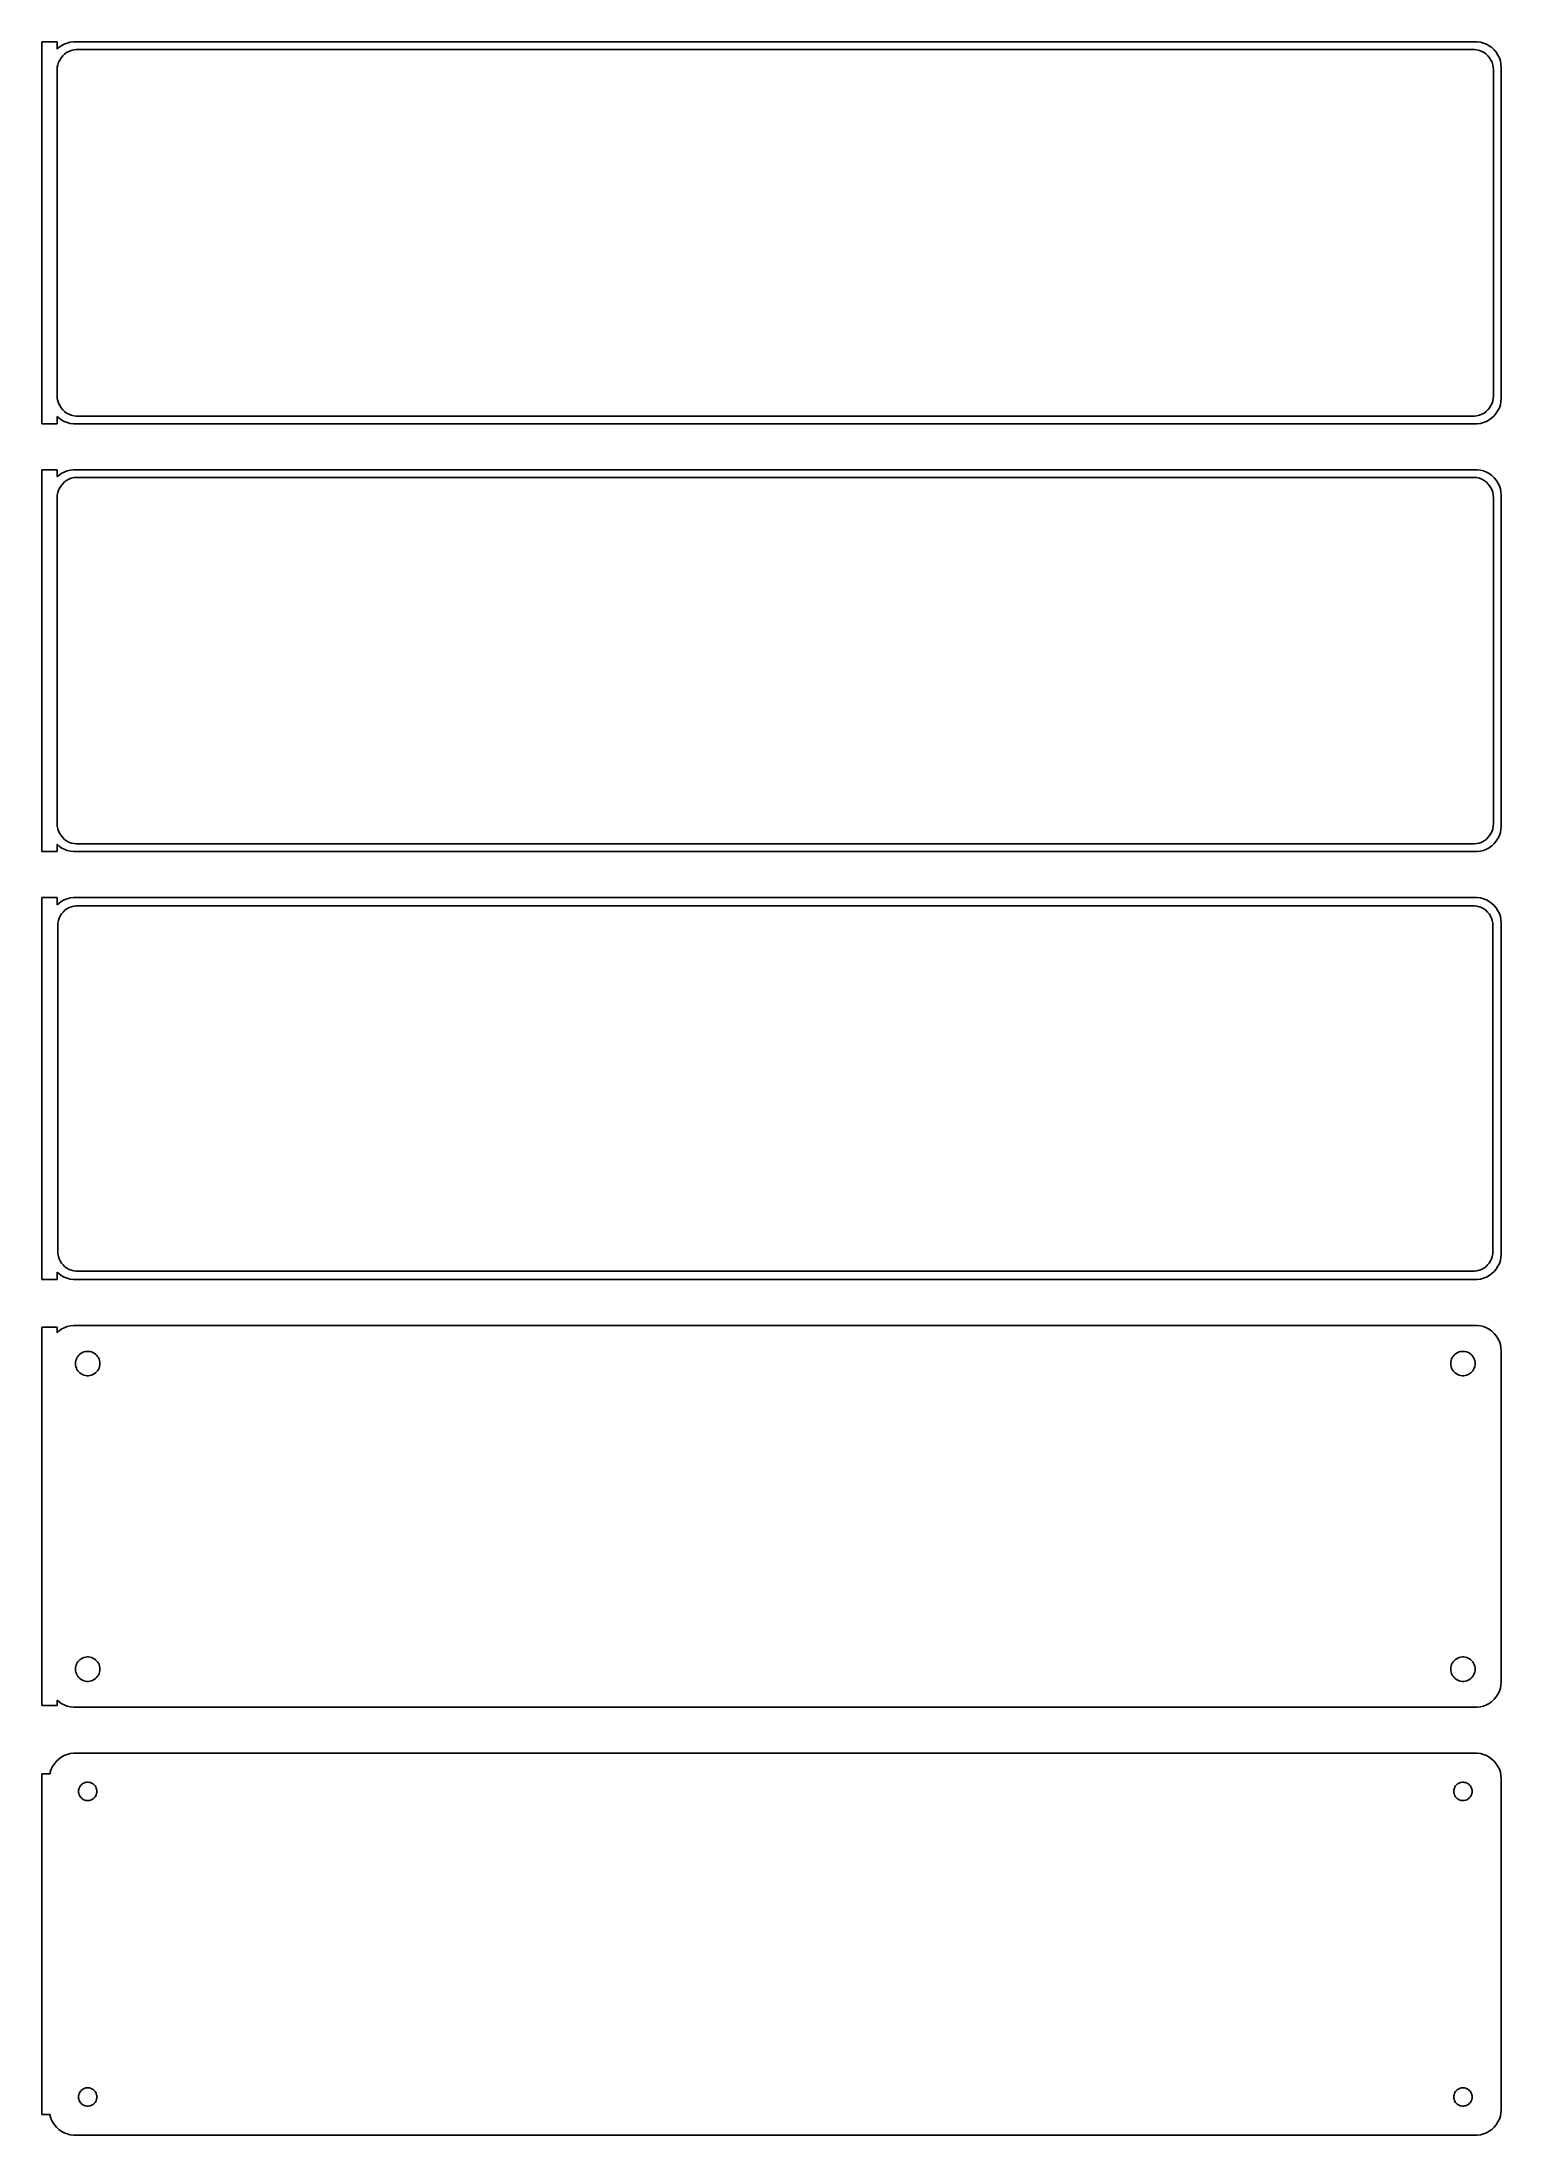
# Model space of a CAD drawing. Header units: metres. Extents: x -144 to 142, y 299 to 709.
import ezdxf

# ---------------------------------------------------------------- set-up
doc = ezdxf.new("R2010")
doc.units = ezdxf.units.M

msp = doc.modelspace()

# ---------------------------------------------------------------- linework, layer by layer
for p, q in [((-141, 709.49), (-144, 709.49)), ((-144, 709.49), (-144, 634.51)), ((-141, 708.059), (-141, 709.49)), ((-140.687, 708.353), (-141, 708.059)), ((-140.179, 708.722), (-140.687, 708.353)), ((-139.629, 709.024), (-140.179, 708.722)), ((-139.916, 706.738), (-139.55, 707.082)), ((-139.045, 709.255), (-139.629, 709.024)), ((-139.55, 707.082), (-139.143, 707.377)), ((-139.143, 707.377), (-138.703, 707.619)), ((-138.437, 709.411), (-139.045, 709.255)), ((-138.703, 707.619), (-138.236, 707.804)), ((-137.814, 709.49), (-138.437, 709.411)), ((-138.236, 707.804), (-137.75, 707.929)), ((137.814, 709.49), (-137.814, 709.49)), ((-137.75, 707.929), (-137.251, 707.992)), ((-137.251, 707.992), (137.251, 707.992)), ((137.251, 707.992), (137.75, 707.929)), ((137.75, 707.929), (138.236, 707.804)), ((138.437, 709.411), (137.814, 709.49)), ((138.236, 707.804), (138.703, 707.619)), ((139.045, 709.255), (138.437, 709.411)), ((138.703, 707.619), (139.143, 707.377)), ((139.629, 709.024), (139.045, 709.255)), ((139.143, 707.377), (139.55, 707.082)), ((139.55, 707.082), (139.916, 706.738)), ((140.179, 708.722), (139.629, 709.024)), ((140.687, 708.353), (140.179, 708.722)), ((141.145, 707.923), (140.687, 708.353)), ((141.545, 707.439), (141.145, 707.923)), ((141.882, 706.909), (141.545, 707.439)), ((142.149, 706.341), (141.882, 706.909)), ((-141, 704), (-140.968, 704.501)), ((-141, 640), (-141, 704)), ((-140.968, 704.501), (-140.874, 704.995)), ((-140.874, 704.995), (-140.719, 705.472)), ((-140.719, 705.472), (-140.505, 705.927)), ((-140.505, 705.927), (-140.236, 706.351)), ((-140.236, 706.351), (-139.916, 706.738)), ((139.916, 706.738), (140.236, 706.351)), ((140.236, 706.351), (140.505, 705.927)), ((140.505, 705.927), (140.719, 705.472)), ((140.719, 705.472), (140.874, 704.995)), ((140.874, 704.995), (140.968, 704.501)), ((140.968, 704.501), (141, 704)), ((141, 704), (141, 640)), ((142.343, 705.743), (142.149, 706.341)), ((142.461, 705.127), (142.343, 705.743)), ((142.5, 704.5), (142.461, 705.127)), ((142.5, 639.5), (142.5, 704.5)), ((-140.968, 639.499), (-141, 640)), ((-140.874, 639.005), (-140.968, 639.499)), ((-140.719, 638.528), (-140.874, 639.005)), ((-140.505, 638.073), (-140.719, 638.528)), ((-140.236, 637.649), (-140.505, 638.073)), ((-139.916, 637.262), (-140.236, 637.649)), ((-139.55, 636.918), (-139.916, 637.262)), ((139.916, 637.262), (139.55, 636.918)), ((140.236, 637.649), (139.916, 637.262)), ((140.505, 638.073), (140.236, 637.649)), ((140.719, 638.528), (140.505, 638.073)), ((140.874, 639.005), (140.719, 638.528)), ((140.968, 639.499), (140.874, 639.005)), ((141, 640), (140.968, 639.499)), ((141.545, 636.561), (141.882, 637.091)), ((141.882, 637.091), (142.149, 637.659)), ((142.149, 637.659), (142.343, 638.257)), ((142.343, 638.257), (142.461, 638.873)), ((142.461, 638.873), (142.5, 639.5)), ((-144, 634.51), (-141, 634.51)), ((-141, 635.941), (-140.687, 635.647)), ((-141, 634.51), (-141, 635.941)), ((-140.687, 635.647), (-140.179, 635.278)), ((-140.179, 635.278), (-139.629, 634.976)), ((-139.629, 634.976), (-139.045, 634.745)), ((-139.143, 636.623), (-139.55, 636.918)), ((-138.703, 636.381), (-139.143, 636.623)), ((-139.045, 634.745), (-138.437, 634.589)), ((-138.236, 636.196), (-138.703, 636.381)), ((-138.437, 634.589), (-137.814, 634.51)), ((-137.75, 636.071), (-138.236, 636.196)), ((-137.814, 634.51), (137.814, 634.51)), ((-137.251, 636.008), (-137.75, 636.071)), ((137.251, 636.008), (-137.251, 636.008)), ((137.75, 636.071), (137.251, 636.008)), ((138.236, 636.196), (137.75, 636.071)), ((137.814, 634.51), (138.437, 634.589)), ((138.703, 636.381), (138.236, 636.196)), ((138.437, 634.589), (139.045, 634.745)), ((139.143, 636.623), (138.703, 636.381)), ((139.045, 634.745), (139.629, 634.976)), ((139.55, 636.918), (139.143, 636.623)), ((139.629, 634.976), (140.179, 635.278)), ((140.179, 635.278), (140.687, 635.647)), ((140.687, 635.647), (141.145, 636.077)), ((141.145, 636.077), (141.545, 636.561)), ((-141, 625.49), (-144, 625.49)), ((-144, 625.49), (-144, 550.51)), ((-141, 624.059), (-141, 625.49)), ((-140.179, 624.722), (-140.687, 624.353)), ((-139.629, 625.024), (-140.179, 624.722)), ((-139.045, 625.255), (-139.629, 625.024)), ((-138.437, 625.411), (-139.045, 625.255)), ((-137.814, 625.49), (-138.437, 625.411)), ((137.814, 625.49), (-137.814, 625.49)), ((138.437, 625.411), (137.814, 625.49)), ((139.045, 625.255), (138.437, 625.411)), ((139.629, 625.024), (139.045, 625.255)), ((140.179, 624.722), (139.629, 625.024)), ((140.687, 624.353), (140.179, 624.722)), ((-140.687, 624.353), (-141, 624.059)), ((-140.968, 620.501), (-140.874, 620.995)), ((-140.874, 620.995), (-140.719, 621.472)), ((-140.719, 621.472), (-140.505, 621.927)), ((-140.505, 621.927), (-140.236, 622.351)), ((-140.236, 622.351), (-139.916, 622.738)), ((-139.916, 622.738), (-139.55, 623.082)), ((-139.55, 623.082), (-139.143, 623.377)), ((-139.143, 623.377), (-138.703, 623.619)), ((-138.703, 623.619), (-138.236, 623.804)), ((-138.236, 623.804), (-137.75, 623.929)), ((-137.75, 623.929), (-137.251, 623.992)), ((-137.251, 623.992), (137.251, 623.992)), ((137.251, 623.992), (137.75, 623.929)), ((137.75, 623.929), (138.236, 623.804)), ((138.236, 623.804), (138.703, 623.619)), ((138.703, 623.619), (139.143, 623.377)), ((139.143, 623.377), (139.55, 623.082)), ((139.55, 623.082), (139.916, 622.738)), ((139.916, 622.738), (140.236, 622.351)), ((140.236, 622.351), (140.505, 621.927)), ((140.505, 621.927), (140.719, 621.472)), ((141.145, 623.923), (140.687, 624.353)), ((140.719, 621.472), (140.874, 620.995)), ((140.874, 620.995), (140.968, 620.501)), ((141.545, 623.439), (141.145, 623.923)), ((141.882, 622.909), (141.545, 623.439)), ((142.149, 622.341), (141.882, 622.909)), ((142.343, 621.743), (142.149, 622.341)), ((142.461, 621.127), (142.343, 621.743)), ((142.5, 620.5), (142.461, 621.127)), ((-141, 620), (-140.968, 620.501)), ((-141, 556), (-141, 620)), ((140.968, 620.501), (141, 620)), ((141, 620), (141, 556)), ((142.5, 555.5), (142.5, 620.5)), ((-140.968, 555.499), (-141, 556)), ((-140.874, 555.005), (-140.968, 555.499)), ((-140.719, 554.528), (-140.874, 555.005)), ((140.874, 555.005), (140.719, 554.528)), ((140.968, 555.499), (140.874, 555.005)), ((141, 556), (140.968, 555.499)), ((142.343, 554.257), (142.461, 554.873)), ((142.461, 554.873), (142.5, 555.5)), ((-141, 551.941), (-140.687, 551.647)), ((-141, 550.51), (-141, 551.941)), ((-140.505, 554.073), (-140.719, 554.528)), ((-140.687, 551.647), (-140.179, 551.278)), ((-140.236, 553.649), (-140.505, 554.073)), ((-139.916, 553.262), (-140.236, 553.649)), ((-140.179, 551.278), (-139.629, 550.976)), ((-139.55, 552.918), (-139.916, 553.262)), ((-139.629, 550.976), (-139.045, 550.745)), ((-139.143, 552.623), (-139.55, 552.918)), ((-138.703, 552.381), (-139.143, 552.623)), ((-139.045, 550.745), (-138.437, 550.589)), ((-138.236, 552.196), (-138.703, 552.381)), ((-137.75, 552.071), (-138.236, 552.196)), ((-137.251, 552.008), (-137.75, 552.071)), ((137.251, 552.008), (-137.251, 552.008)), ((137.75, 552.071), (137.251, 552.008)), ((138.236, 552.196), (137.75, 552.071)), ((138.703, 552.381), (138.236, 552.196)), ((138.437, 550.589), (139.045, 550.745)), ((139.143, 552.623), (138.703, 552.381)), ((139.045, 550.745), (139.629, 550.976)), ((139.55, 552.918), (139.143, 552.623)), ((139.916, 553.262), (139.55, 552.918)), ((139.629, 550.976), (140.179, 551.278)), ((140.236, 553.649), (139.916, 553.262)), ((140.179, 551.278), (140.687, 551.647)), ((140.505, 554.073), (140.236, 553.649)), ((140.719, 554.528), (140.505, 554.073)), ((140.687, 551.647), (141.145, 552.077)), ((141.145, 552.077), (141.545, 552.561)), ((141.545, 552.561), (141.882, 553.091)), ((141.882, 553.091), (142.149, 553.659)), ((142.149, 553.659), (142.343, 554.257)), ((-144, 550.51), (-141, 550.51)), ((-138.437, 550.589), (-137.814, 550.51)), ((-137.814, 550.51), (137.814, 550.51)), ((137.814, 550.51), (138.437, 550.589)), ((-141, 541.49), (-144, 541.49)), ((-144, 541.49), (-144, 466.51)), ((-141, 540.059), (-141, 541.49)), ((-140.687, 540.353), (-141, 540.059)), ((-140.179, 540.722), (-140.687, 540.353)), ((-139.629, 541.024), (-140.179, 540.722)), ((-140.133, 538.276), (-139.823, 538.651)), ((-139.823, 538.651), (-139.469, 538.984)), ((-139.045, 541.255), (-139.629, 541.024)), ((-139.469, 538.984), (-139.075, 539.27)), ((-139.075, 539.27), (-138.649, 539.504)), ((-138.437, 541.411), (-139.045, 541.255)), ((-138.649, 539.504), (-138.197, 539.683)), ((-137.814, 541.49), (-138.437, 541.411)), ((-138.197, 539.683), (-137.726, 539.804)), ((137.814, 541.49), (-137.814, 541.49)), ((-137.726, 539.804), (-137.243, 539.865)), ((-137.243, 539.865), (137.243, 539.865)), ((137.243, 539.865), (137.726, 539.804)), ((137.726, 539.804), (138.197, 539.683)), ((138.437, 541.411), (137.814, 541.49)), ((138.197, 539.683), (138.649, 539.504)), ((139.045, 541.255), (138.437, 541.411)), ((138.649, 539.504), (139.075, 539.27)), ((139.629, 541.024), (139.045, 541.255)), ((139.075, 539.27), (139.469, 538.984)), ((139.469, 538.984), (139.823, 538.651)), ((140.179, 540.722), (139.629, 541.024)), ((139.823, 538.651), (140.133, 538.276)), ((140.687, 540.353), (140.179, 540.722)), ((141.145, 539.923), (140.687, 540.353)), ((141.545, 539.439), (141.145, 539.923)), ((141.882, 538.909), (141.545, 539.439)), ((142.149, 538.341), (141.882, 538.909)), ((-140.873, 536), (-140.842, 536.485)), ((-140.873, 472), (-140.873, 536)), ((-140.842, 536.485), (-140.751, 536.963)), ((-140.751, 536.963), (-140.601, 537.426)), ((-140.601, 537.426), (-140.394, 537.866)), ((-140.394, 537.866), (-140.133, 538.276)), ((140.133, 538.276), (140.394, 537.866)), ((140.394, 537.866), (140.601, 537.426)), ((140.601, 537.426), (140.751, 536.963)), ((140.751, 536.963), (140.842, 536.485)), ((140.842, 536.485), (140.873, 536)), ((140.873, 536), (140.873, 472)), ((142.343, 537.743), (142.149, 538.341)), ((142.461, 537.127), (142.343, 537.743)), ((142.5, 536.5), (142.461, 537.127)), ((142.5, 471.5), (142.5, 536.5)), ((-140.842, 471.515), (-140.873, 472)), ((-140.751, 471.037), (-140.842, 471.515)), ((-140.601, 470.574), (-140.751, 471.037)), ((-140.394, 470.134), (-140.601, 470.574)), ((-140.133, 469.724), (-140.394, 470.134)), ((-139.823, 469.349), (-140.133, 469.724)), ((-139.469, 469.016), (-139.823, 469.349)), ((-139.075, 468.73), (-139.469, 469.016)), ((-138.649, 468.496), (-139.075, 468.73)), ((139.075, 468.73), (138.649, 468.496)), ((139.469, 469.016), (139.075, 468.73)), ((139.823, 469.349), (139.469, 469.016)), ((140.133, 469.724), (139.823, 469.349)), ((140.394, 470.134), (140.133, 469.724)), ((140.601, 470.574), (140.394, 470.134)), ((140.751, 471.037), (140.601, 470.574)), ((140.842, 471.515), (140.751, 471.037)), ((140.873, 472), (140.842, 471.515)), ((141.145, 468.077), (141.545, 468.561)), ((141.545, 468.561), (141.882, 469.091)), ((141.882, 469.091), (142.149, 469.659)), ((142.149, 469.659), (142.343, 470.257)), ((142.343, 470.257), (142.461, 470.873)), ((142.461, 470.873), (142.5, 471.5)), ((-144, 466.51), (-141, 466.51)), ((-141, 467.941), (-140.687, 467.647)), ((-141, 466.51), (-141, 467.941)), ((-140.687, 467.647), (-140.179, 467.278)), ((-140.179, 467.278), (-139.629, 466.976)), ((-139.629, 466.976), (-139.045, 466.745)), ((-139.045, 466.745), (-138.437, 466.589)), ((-138.197, 468.317), (-138.649, 468.496)), ((-138.437, 466.589), (-137.814, 466.51)), ((-137.726, 468.196), (-138.197, 468.317)), ((-137.814, 466.51), (137.814, 466.51)), ((-137.243, 468.135), (-137.726, 468.196)), ((137.243, 468.135), (-137.243, 468.135)), ((137.726, 468.196), (137.243, 468.135)), ((138.197, 468.317), (137.726, 468.196)), ((137.814, 466.51), (138.437, 466.589)), ((138.649, 468.496), (138.197, 468.317)), ((138.437, 466.589), (139.045, 466.745)), ((139.045, 466.745), (139.629, 466.976)), ((139.629, 466.976), (140.179, 467.278)), ((140.179, 467.278), (140.687, 467.647)), ((140.687, 467.647), (141.145, 468.077)), ((-141, 457.115), (-144, 457.115)), ((-144, 457.115), (-144, 382.885)), ((-141, 456.059), (-141, 457.115)), ((-140.687, 456.353), (-141, 456.059)), ((-140.179, 456.722), (-140.687, 456.353)), ((-139.629, 457.024), (-140.179, 456.722)), ((-139.045, 457.255), (-139.629, 457.024)), ((-138.437, 457.411), (-139.045, 457.255)), ((-137.814, 457.49), (-138.437, 457.411)), ((137.814, 457.49), (-137.814, 457.49)), ((138.437, 457.411), (137.814, 457.49)), ((139.045, 457.255), (138.437, 457.411)), ((139.629, 457.024), (139.045, 457.255)), ((140.179, 456.722), (139.629, 457.024)), ((140.687, 456.353), (140.179, 456.722)), ((141.145, 455.923), (140.687, 456.353)), ((-136.286, 452.026), (-136.022, 452.172)), ((-136.022, 452.172), (-135.742, 452.283)), ((-135.742, 452.283), (-135.45, 452.357)), ((-135.45, 452.357), (-135.151, 452.395)), ((-135.151, 452.395), (-134.849, 452.395)), ((-134.849, 452.395), (-134.55, 452.357)), ((-134.55, 452.357), (-134.258, 452.283)), ((-134.258, 452.283), (-133.978, 452.172)), ((-133.978, 452.172), (-133.714, 452.026)), ((133.714, 452.026), (133.978, 452.172)), ((133.978, 452.172), (134.258, 452.283)), ((134.258, 452.283), (134.55, 452.357)), ((134.55, 452.357), (134.849, 452.395)), ((134.849, 452.395), (135.151, 452.395)), ((135.151, 452.395), (135.45, 452.357)), ((135.45, 452.357), (135.742, 452.283)), ((135.742, 452.283), (136.022, 452.172)), ((136.022, 452.172), (136.286, 452.026)), ((141.545, 455.439), (141.145, 455.923)), ((141.882, 454.909), (141.545, 455.439)), ((142.149, 454.341), (141.882, 454.909)), ((142.343, 453.743), (142.149, 454.341)), ((142.461, 453.127), (142.343, 453.743)), ((142.5, 452.5), (142.461, 453.127)), ((142.5, 387.5), (142.5, 452.5)), ((-137.4, 450), (-137.381, 450.301)), ((-137.381, 449.699), (-137.4, 450)), ((-137.381, 450.301), (-137.325, 450.597)), ((-137.325, 449.403), (-137.381, 449.699)), ((-137.325, 450.597), (-137.231, 450.883)), ((-137.231, 449.117), (-137.325, 449.403)), ((-137.231, 450.883), (-137.103, 451.156)), ((-137.103, 448.844), (-137.231, 449.117)), ((-137.103, 451.156), (-136.942, 451.411)), ((-136.942, 448.589), (-137.103, 448.844)), ((-136.942, 451.411), (-136.75, 451.643)), ((-136.75, 448.357), (-136.942, 448.589)), ((-136.75, 451.643), (-136.53, 451.849)), ((-136.53, 448.151), (-136.75, 448.357)), ((-136.53, 451.849), (-136.286, 452.026)), ((-136.286, 447.974), (-136.53, 448.151)), ((-136.022, 447.828), (-136.286, 447.974)), ((-133.714, 447.974), (-133.978, 447.828)), ((-133.714, 452.026), (-133.47, 451.849)), ((-133.47, 448.151), (-133.714, 447.974)), ((-133.47, 451.849), (-133.25, 451.643)), ((-133.25, 448.357), (-133.47, 448.151)), ((-133.25, 451.643), (-133.058, 451.411)), ((-133.058, 448.589), (-133.25, 448.357)), ((-133.058, 451.411), (-132.897, 451.156)), ((-132.897, 448.844), (-133.058, 448.589)), ((-132.897, 451.156), (-132.769, 450.883)), ((-132.769, 449.117), (-132.897, 448.844)), ((-132.769, 450.883), (-132.675, 450.597)), ((-132.675, 449.403), (-132.769, 449.117)), ((-132.675, 450.597), (-132.619, 450.301)), ((-132.619, 449.699), (-132.675, 449.403)), ((-132.619, 450.301), (-132.6, 450)), ((-132.6, 450), (-132.619, 449.699)), ((132.6, 450), (132.619, 450.301)), ((132.619, 449.699), (132.6, 450)), ((132.619, 450.301), (132.675, 450.597)), ((132.675, 449.403), (132.619, 449.699)), ((132.675, 450.597), (132.769, 450.883)), ((132.769, 449.117), (132.675, 449.403)), ((132.769, 450.883), (132.897, 451.156)), ((132.897, 448.844), (132.769, 449.117)), ((132.897, 451.156), (133.058, 451.411)), ((133.058, 448.589), (132.897, 448.844)), ((133.058, 451.411), (133.25, 451.643)), ((133.25, 448.357), (133.058, 448.589)), ((133.25, 451.643), (133.47, 451.849)), ((133.47, 448.151), (133.25, 448.357)), ((133.47, 451.849), (133.714, 452.026)), ((133.714, 447.974), (133.47, 448.151)), ((133.978, 447.828), (133.714, 447.974)), ((136.286, 447.974), (136.022, 447.828)), ((136.286, 452.026), (136.53, 451.849)), ((136.53, 448.151), (136.286, 447.974)), ((136.53, 451.849), (136.75, 451.643)), ((136.75, 448.357), (136.53, 448.151)), ((136.75, 451.643), (136.942, 451.411)), ((136.942, 448.589), (136.75, 448.357)), ((136.942, 451.411), (137.103, 451.156)), ((137.103, 448.844), (136.942, 448.589)), ((137.103, 451.156), (137.231, 450.883)), ((137.231, 449.117), (137.103, 448.844)), ((137.231, 450.883), (137.325, 450.597)), ((137.325, 449.403), (137.231, 449.117)), ((137.325, 450.597), (137.381, 450.301)), ((137.381, 449.699), (137.325, 449.403)), ((137.381, 450.301), (137.4, 450)), ((137.4, 450), (137.381, 449.699)), ((-135.742, 447.717), (-136.022, 447.828)), ((-135.45, 447.643), (-135.742, 447.717)), ((-135.151, 447.605), (-135.45, 447.643)), ((-134.849, 447.605), (-135.151, 447.605)), ((-134.55, 447.643), (-134.849, 447.605)), ((-134.258, 447.717), (-134.55, 447.643)), ((-133.978, 447.828), (-134.258, 447.717)), ((134.258, 447.717), (133.978, 447.828)), ((134.55, 447.643), (134.258, 447.717)), ((134.849, 447.605), (134.55, 447.643)), ((135.151, 447.605), (134.849, 447.605)), ((135.45, 447.643), (135.151, 447.605)), ((135.742, 447.717), (135.45, 447.643)), ((136.022, 447.828), (135.742, 447.717)), ((-137.381, 390.301), (-137.325, 390.597)), ((-137.325, 390.597), (-137.231, 390.883)), ((-137.231, 390.883), (-137.103, 391.156)), ((-137.103, 391.156), (-136.942, 391.411)), ((-136.942, 391.411), (-136.75, 391.643)), ((-136.75, 391.643), (-136.53, 391.849)), ((-136.53, 391.849), (-136.286, 392.026)), ((-136.286, 392.026), (-136.022, 392.172)), ((-136.022, 392.172), (-135.742, 392.283)), ((-135.742, 392.283), (-135.45, 392.357)), ((-135.45, 392.357), (-135.151, 392.395)), ((-135.151, 392.395), (-134.849, 392.395)), ((-134.849, 392.395), (-134.55, 392.357)), ((-134.55, 392.357), (-134.258, 392.283)), ((-134.258, 392.283), (-133.978, 392.172)), ((-133.978, 392.172), (-133.714, 392.026)), ((-133.714, 392.026), (-133.47, 391.849)), ((-133.47, 391.849), (-133.25, 391.643)), ((-133.25, 391.643), (-133.058, 391.411)), ((-133.058, 391.411), (-132.897, 391.156)), ((-132.897, 391.156), (-132.769, 390.883)), ((-132.769, 390.883), (-132.675, 390.597)), ((-132.675, 390.597), (-132.619, 390.301)), ((132.619, 390.301), (132.675, 390.597)), ((132.675, 390.597), (132.769, 390.883)), ((132.769, 390.883), (132.897, 391.156)), ((132.897, 391.156), (133.058, 391.411)), ((133.058, 391.411), (133.25, 391.643)), ((133.25, 391.643), (133.47, 391.849)), ((133.47, 391.849), (133.714, 392.026)), ((133.714, 392.026), (133.978, 392.172)), ((133.978, 392.172), (134.258, 392.283)), ((134.258, 392.283), (134.55, 392.357)), ((134.55, 392.357), (134.849, 392.395)), ((134.849, 392.395), (135.151, 392.395)), ((135.151, 392.395), (135.45, 392.357)), ((135.45, 392.357), (135.742, 392.283)), ((135.742, 392.283), (136.022, 392.172)), ((136.022, 392.172), (136.286, 392.026)), ((136.286, 392.026), (136.53, 391.849)), ((136.53, 391.849), (136.75, 391.643)), ((136.75, 391.643), (136.942, 391.411)), ((136.942, 391.411), (137.103, 391.156)), ((137.103, 391.156), (137.231, 390.883)), ((137.231, 390.883), (137.325, 390.597)), ((137.325, 390.597), (137.381, 390.301)), ((-137.4, 390), (-137.381, 390.301)), ((-137.381, 389.699), (-137.4, 390)), ((-137.325, 389.403), (-137.381, 389.699)), ((-137.231, 389.117), (-137.325, 389.403)), ((-137.103, 388.844), (-137.231, 389.117)), ((-136.942, 388.589), (-137.103, 388.844)), ((-136.75, 388.357), (-136.942, 388.589)), ((-136.53, 388.151), (-136.75, 388.357)), ((-136.286, 387.974), (-136.53, 388.151)), ((-136.022, 387.828), (-136.286, 387.974)), ((-135.742, 387.717), (-136.022, 387.828)), ((-135.45, 387.643), (-135.742, 387.717)), ((-135.151, 387.605), (-135.45, 387.643)), ((-134.849, 387.605), (-135.151, 387.605)), ((-134.55, 387.643), (-134.849, 387.605)), ((-134.258, 387.717), (-134.55, 387.643)), ((-133.978, 387.828), (-134.258, 387.717)), ((-133.714, 387.974), (-133.978, 387.828)), ((-133.47, 388.151), (-133.714, 387.974)), ((-133.25, 388.357), (-133.47, 388.151)), ((-133.058, 388.589), (-133.25, 388.357)), ((-132.897, 388.844), (-133.058, 388.589)), ((-132.769, 389.117), (-132.897, 388.844)), ((-132.675, 389.403), (-132.769, 389.117)), ((-132.619, 389.699), (-132.675, 389.403)), ((-132.619, 390.301), (-132.6, 390)), ((-132.6, 390), (-132.619, 389.699)), ((132.6, 390), (132.619, 390.301)), ((132.619, 389.699), (132.6, 390)), ((132.675, 389.403), (132.619, 389.699)), ((132.769, 389.117), (132.675, 389.403)), ((132.897, 388.844), (132.769, 389.117)), ((133.058, 388.589), (132.897, 388.844)), ((133.25, 388.357), (133.058, 388.589)), ((133.47, 388.151), (133.25, 388.357)), ((133.714, 387.974), (133.47, 388.151)), ((133.978, 387.828), (133.714, 387.974)), ((134.258, 387.717), (133.978, 387.828)), ((134.55, 387.643), (134.258, 387.717)), ((134.849, 387.605), (134.55, 387.643)), ((135.151, 387.605), (134.849, 387.605)), ((135.45, 387.643), (135.151, 387.605)), ((135.742, 387.717), (135.45, 387.643)), ((136.022, 387.828), (135.742, 387.717)), ((136.286, 387.974), (136.022, 387.828)), ((136.53, 388.151), (136.286, 387.974)), ((136.75, 388.357), (136.53, 388.151)), ((136.942, 388.589), (136.75, 388.357)), ((137.103, 388.844), (136.942, 388.589)), ((137.231, 389.117), (137.103, 388.844)), ((137.325, 389.403), (137.231, 389.117)), ((137.381, 389.699), (137.325, 389.403)), ((137.381, 390.301), (137.4, 390)), ((137.4, 390), (137.381, 389.699)), ((142.343, 386.257), (142.461, 386.873)), ((142.461, 386.873), (142.5, 387.5)), ((-144, 382.885), (-141, 382.885)), ((-141, 382.885), (-141, 383.941)), ((-141, 383.941), (-140.687, 383.647)), ((-140.687, 383.647), (-140.179, 383.278)), ((-140.179, 383.278), (-139.629, 382.976)), ((-139.629, 382.976), (-139.045, 382.745)), ((-139.045, 382.745), (-138.437, 382.589)), ((-138.437, 382.589), (-137.814, 382.51)), ((-137.814, 382.51), (137.814, 382.51)), ((137.814, 382.51), (138.437, 382.589)), ((138.437, 382.589), (139.045, 382.745)), ((139.045, 382.745), (139.629, 382.976)), ((139.629, 382.976), (140.179, 383.278)), ((140.179, 383.278), (140.687, 383.647)), ((140.687, 383.647), (141.145, 384.077)), ((141.145, 384.077), (141.545, 384.561)), ((141.545, 384.561), (141.882, 385.091)), ((141.882, 385.091), (142.149, 385.659)), ((142.149, 385.659), (142.343, 386.257)), ((-142.149, 370.341), (-142.343, 369.743)), ((-141.882, 370.909), (-142.149, 370.341)), ((-141.545, 371.439), (-141.882, 370.909)), ((-141.145, 371.923), (-141.545, 371.439)), ((-140.687, 372.353), (-141.145, 371.923)), ((-140.179, 372.722), (-140.687, 372.353)), ((-139.629, 373.024), (-140.179, 372.722)), ((-139.045, 373.255), (-139.629, 373.024)), ((-138.437, 373.411), (-139.045, 373.255)), ((-137.814, 373.49), (-138.437, 373.411)), ((137.814, 373.49), (-137.814, 373.49)), ((138.437, 373.411), (137.814, 373.49)), ((139.045, 373.255), (138.437, 373.411)), ((139.629, 373.024), (139.045, 373.255)), ((140.179, 372.722), (139.629, 373.024)), ((140.687, 372.353), (140.179, 372.722)), ((141.145, 371.923), (140.687, 372.353)), ((141.545, 371.439), (141.145, 371.923)), ((141.882, 370.909), (141.545, 371.439)), ((142.149, 370.341), (141.882, 370.909)), ((142.343, 369.743), (142.149, 370.341)), ((-142.4, 369.444), (-144, 369.444)), ((-144, 369.444), (-144, 302.556)), ((-142.343, 369.743), (-142.4, 369.444)), ((-136.8, 366), (-136.786, 366.226)), ((-136.786, 365.774), (-136.8, 366)), ((-136.786, 366.226), (-136.743, 366.448)), ((-136.743, 365.552), (-136.786, 365.774)), ((-136.743, 366.448), (-136.674, 366.663)), ((-136.674, 366.663), (-136.577, 366.867)), ((-136.577, 366.867), (-136.456, 367.058)), ((-136.456, 367.058), (-136.312, 367.232)), ((-136.312, 367.232), (-136.147, 367.387)), ((-136.147, 367.387), (-135.964, 367.52)), ((-135.964, 367.52), (-135.766, 367.629)), ((-135.766, 367.629), (-135.556, 367.712)), ((-135.556, 367.712), (-135.337, 367.768)), ((-135.337, 367.768), (-135.113, 367.796)), ((-135.113, 367.796), (-134.887, 367.796)), ((-134.887, 367.796), (-134.663, 367.768)), ((-134.663, 367.768), (-134.444, 367.712)), ((-134.444, 367.712), (-134.234, 367.629)), ((-134.234, 367.629), (-134.036, 367.52)), ((-134.036, 367.52), (-133.853, 367.387)), ((-133.853, 367.387), (-133.688, 367.232)), ((-133.688, 367.232), (-133.544, 367.058)), ((-133.544, 367.058), (-133.423, 366.867)), ((-133.423, 366.867), (-133.326, 366.663)), ((-133.326, 366.663), (-133.257, 366.448)), ((-133.257, 366.448), (-133.214, 366.226)), ((-133.214, 365.774), (-133.257, 365.552)), ((-133.214, 366.226), (-133.2, 366)), ((-133.2, 366), (-133.214, 365.774)), ((133.2, 366), (133.214, 366.226)), ((133.214, 365.774), (133.2, 366)), ((133.214, 366.226), (133.257, 366.448)), ((133.257, 365.552), (133.214, 365.774)), ((133.257, 366.448), (133.326, 366.663)), ((133.326, 366.663), (133.423, 366.867)), ((133.423, 366.867), (133.544, 367.058)), ((133.544, 367.058), (133.688, 367.232)), ((133.688, 367.232), (133.853, 367.387)), ((133.853, 367.387), (134.036, 367.52)), ((134.036, 367.52), (134.234, 367.629)), ((134.234, 367.629), (134.444, 367.712)), ((134.444, 367.712), (134.663, 367.768)), ((134.663, 367.768), (134.887, 367.796)), ((134.887, 367.796), (135.113, 367.796)), ((135.113, 367.796), (135.337, 367.768)), ((135.337, 367.768), (135.556, 367.712)), ((135.556, 367.712), (135.766, 367.629)), ((135.766, 367.629), (135.964, 367.52)), ((135.964, 367.52), (136.147, 367.387)), ((136.147, 367.387), (136.312, 367.232)), ((136.312, 367.232), (136.456, 367.058)), ((136.456, 367.058), (136.577, 366.867)), ((136.577, 366.867), (136.674, 366.663)), ((136.674, 366.663), (136.743, 366.448)), ((136.743, 366.448), (136.786, 366.226)), ((136.786, 365.774), (136.743, 365.552)), ((136.786, 366.226), (136.8, 366)), ((136.8, 366), (136.786, 365.774)), ((142.461, 369.127), (142.343, 369.743)), ((142.5, 368.5), (142.461, 369.127)), ((142.5, 303.5), (142.5, 368.5)), ((-136.674, 365.337), (-136.743, 365.552)), ((-136.577, 365.133), (-136.674, 365.337)), ((-136.456, 364.942), (-136.577, 365.133)), ((-136.312, 364.768), (-136.456, 364.942)), ((-136.147, 364.613), (-136.312, 364.768)), ((-135.964, 364.48), (-136.147, 364.613)), ((-135.766, 364.371), (-135.964, 364.48)), ((-135.556, 364.288), (-135.766, 364.371)), ((-135.337, 364.232), (-135.556, 364.288)), ((-135.113, 364.204), (-135.337, 364.232)), ((-134.887, 364.204), (-135.113, 364.204)), ((-134.663, 364.232), (-134.887, 364.204)), ((-134.444, 364.288), (-134.663, 364.232)), ((-134.234, 364.371), (-134.444, 364.288)), ((-134.036, 364.48), (-134.234, 364.371)), ((-133.853, 364.613), (-134.036, 364.48)), ((-133.688, 364.768), (-133.853, 364.613)), ((-133.544, 364.942), (-133.688, 364.768)), ((-133.423, 365.133), (-133.544, 364.942)), ((-133.326, 365.337), (-133.423, 365.133)), ((-133.257, 365.552), (-133.326, 365.337)), ((133.326, 365.337), (133.257, 365.552)), ((133.423, 365.133), (133.326, 365.337)), ((133.544, 364.942), (133.423, 365.133)), ((133.688, 364.768), (133.544, 364.942)), ((133.853, 364.613), (133.688, 364.768)), ((134.036, 364.48), (133.853, 364.613)), ((134.234, 364.371), (134.036, 364.48)), ((134.444, 364.288), (134.234, 364.371)), ((134.663, 364.232), (134.444, 364.288)), ((134.887, 364.204), (134.663, 364.232)), ((135.113, 364.204), (134.887, 364.204)), ((135.337, 364.232), (135.113, 364.204)), ((135.556, 364.288), (135.337, 364.232)), ((135.766, 364.371), (135.556, 364.288)), ((135.964, 364.48), (135.766, 364.371)), ((136.147, 364.613), (135.964, 364.48)), ((136.312, 364.768), (136.147, 364.613)), ((136.456, 364.942), (136.312, 364.768)), ((136.577, 365.133), (136.456, 364.942)), ((136.674, 365.337), (136.577, 365.133)), ((136.743, 365.552), (136.674, 365.337)), ((-136.8, 306), (-136.786, 306.226)), ((-136.786, 305.774), (-136.8, 306)), ((-136.786, 306.226), (-136.743, 306.448)), ((-136.743, 305.552), (-136.786, 305.774)), ((-136.743, 306.448), (-136.674, 306.663)), ((-136.674, 305.337), (-136.743, 305.552)), ((-136.674, 306.663), (-136.577, 306.867)), ((-136.577, 305.133), (-136.674, 305.337)), ((-136.577, 306.867), (-136.456, 307.058)), ((-136.456, 304.942), (-136.577, 305.133)), ((-136.456, 307.058), (-136.312, 307.232)), ((-136.312, 304.768), (-136.456, 304.942)), ((-136.312, 307.232), (-136.147, 307.387)), ((-136.147, 304.613), (-136.312, 304.768)), ((-136.147, 307.387), (-135.964, 307.52)), ((-135.964, 304.48), (-136.147, 304.613)), ((-135.964, 307.52), (-135.766, 307.629)), ((-135.766, 304.371), (-135.964, 304.48)), ((-135.766, 307.629), (-135.556, 307.712)), ((-135.556, 304.288), (-135.766, 304.371)), ((-135.556, 307.712), (-135.337, 307.768)), ((-135.337, 304.232), (-135.556, 304.288)), ((-135.337, 307.768), (-135.113, 307.796)), ((-135.113, 304.204), (-135.337, 304.232)), ((-135.113, 307.796), (-134.887, 307.796)), ((-134.887, 304.204), (-135.113, 304.204)), ((-134.887, 307.796), (-134.663, 307.768)), ((-134.663, 304.232), (-134.887, 304.204)), ((-134.663, 307.768), (-134.444, 307.712)), ((-134.444, 304.288), (-134.663, 304.232)), ((-134.444, 307.712), (-134.234, 307.629)), ((-134.234, 304.371), (-134.444, 304.288)), ((-134.234, 307.629), (-134.036, 307.52)), ((-134.036, 304.48), (-134.234, 304.371)), ((-134.036, 307.52), (-133.853, 307.387)), ((-133.853, 304.613), (-134.036, 304.48)), ((-133.853, 307.387), (-133.688, 307.232)), ((-133.688, 304.768), (-133.853, 304.613)), ((-133.688, 307.232), (-133.544, 307.058)), ((-133.544, 304.942), (-133.688, 304.768)), ((-133.544, 307.058), (-133.423, 306.867)), ((-133.423, 305.133), (-133.544, 304.942)), ((-133.423, 306.867), (-133.326, 306.663)), ((-133.326, 305.337), (-133.423, 305.133)), ((-133.326, 306.663), (-133.257, 306.448)), ((-133.257, 305.552), (-133.326, 305.337)), ((-133.257, 306.448), (-133.214, 306.226)), ((-133.214, 305.774), (-133.257, 305.552)), ((-133.214, 306.226), (-133.2, 306)), ((-133.2, 306), (-133.214, 305.774)), ((133.2, 306), (133.214, 306.226)), ((133.214, 305.774), (133.2, 306)), ((133.214, 306.226), (133.257, 306.448)), ((133.257, 305.552), (133.214, 305.774)), ((133.257, 306.448), (133.326, 306.663)), ((133.326, 305.337), (133.257, 305.552)), ((133.326, 306.663), (133.423, 306.867)), ((133.423, 305.133), (133.326, 305.337)), ((133.423, 306.867), (133.544, 307.058)), ((133.544, 304.942), (133.423, 305.133)), ((133.544, 307.058), (133.688, 307.232)), ((133.688, 304.768), (133.544, 304.942)), ((133.688, 307.232), (133.853, 307.387)), ((133.853, 304.613), (133.688, 304.768)), ((133.853, 307.387), (134.036, 307.52)), ((134.036, 304.48), (133.853, 304.613)), ((134.036, 307.52), (134.234, 307.629)), ((134.234, 304.371), (134.036, 304.48)), ((134.234, 307.629), (134.444, 307.712)), ((134.444, 304.288), (134.234, 304.371)), ((134.444, 307.712), (134.663, 307.768)), ((134.663, 304.232), (134.444, 304.288)), ((134.663, 307.768), (134.887, 307.796)), ((134.887, 304.204), (134.663, 304.232)), ((134.887, 307.796), (135.113, 307.796)), ((135.113, 304.204), (134.887, 304.204)), ((135.113, 307.796), (135.337, 307.768)), ((135.337, 304.232), (135.113, 304.204)), ((135.337, 307.768), (135.556, 307.712)), ((135.556, 304.288), (135.337, 304.232)), ((135.556, 307.712), (135.766, 307.629)), ((135.766, 304.371), (135.556, 304.288)), ((135.766, 307.629), (135.964, 307.52)), ((135.964, 304.48), (135.766, 304.371)), ((135.964, 307.52), (136.147, 307.387)), ((136.147, 304.613), (135.964, 304.48)), ((136.147, 307.387), (136.312, 307.232)), ((136.312, 304.768), (136.147, 304.613)), ((136.312, 307.232), (136.456, 307.058)), ((136.456, 304.942), (136.312, 304.768)), ((136.456, 307.058), (136.577, 306.867)), ((136.577, 305.133), (136.456, 304.942)), ((136.577, 306.867), (136.674, 306.663)), ((136.674, 305.337), (136.577, 305.133)), ((136.674, 306.663), (136.743, 306.448)), ((136.743, 305.552), (136.674, 305.337)), ((136.743, 306.448), (136.786, 306.226)), ((136.786, 305.774), (136.743, 305.552)), ((136.786, 306.226), (136.8, 306)), ((136.8, 306), (136.786, 305.774)), ((-144, 302.556), (-142.4, 302.556)), ((-142.4, 302.556), (-142.343, 302.257)), ((-142.343, 302.257), (-142.149, 301.659)), ((-142.149, 301.659), (-141.882, 301.091)), ((-141.882, 301.091), (-141.545, 300.561)), ((-141.545, 300.561), (-141.145, 300.077)), ((-141.145, 300.077), (-140.687, 299.647)), ((140.687, 299.647), (141.145, 300.077)), ((141.145, 300.077), (141.545, 300.561)), ((141.545, 300.561), (141.882, 301.091)), ((141.882, 301.091), (142.149, 301.659)), ((142.149, 301.659), (142.343, 302.257)), ((142.343, 302.257), (142.461, 302.873)), ((142.461, 302.873), (142.5, 303.5)), ((-140.687, 299.647), (-140.179, 299.278)), ((-140.179, 299.278), (-139.629, 298.976)), ((-139.629, 298.976), (-139.045, 298.745)), ((-139.045, 298.745), (-138.437, 298.589)), ((-138.437, 298.589), (-137.814, 298.51)), ((-137.814, 298.51), (137.814, 298.51)), ((137.814, 298.51), (138.437, 298.589)), ((138.437, 298.589), (139.045, 298.745)), ((139.045, 298.745), (139.629, 298.976)), ((139.629, 298.976), (140.179, 299.278)), ((140.179, 299.278), (140.687, 299.647))]:
    msp.add_line(p, q)

doc.saveas('drawing.dxf')
